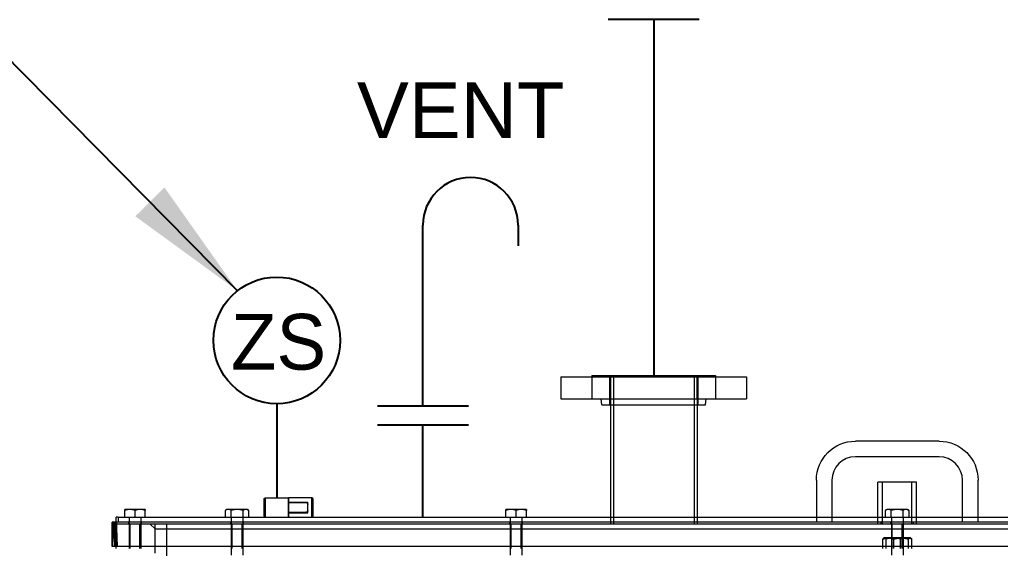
# Model space of a CAD drawing. Header units: millimetres. Extents: x 24306 to 29428, y 5751 to 9375.
# Drawn here: x 26631.5 to 26828.2, y 7655.5 to 7761.5 of the extents above; entities that cross this region are included whole.
import ezdxf

# ---------------------------------------------------------------- set-up
doc = ezdxf.new("R2010")
doc.units = ezdxf.units.MM
doc.layers.add('Equipment', color=123, linetype='Continuous')
doc.dimstyles.new('ISO-25', dxfattribs={"dimtxt": 2.5, "dimasz": 2.5, "dimexe": 1.25, "dimexo": 0.625, "dimtad": 1, "dimtxsty": 'Standard', "dimcen": 2.5, "dimadec": 0, "dimazin": 0, "dimtfac": 1, "dimtmove": 0, "dimatfit": 3, "dimfxl": 1, "dimarcsym": 0})

# ---------------------------------------------------------------- blocks, each defined once
blk = doc.blocks.new('A$Ce64cb7e9')
at = {"layer": 'Equipment', "linetype": 'Continuous', "lineweight": 0, "extrusion": (-2.220446049250313e-16, 1, 0)}
for p, q in [((124.2138772578764, 2049.876000000018), (314.7138772578764, 2049.876000000004)), ((124.2138772578764, 2049.876000000018), (124.2138772578764, 2027.524000000012)), ((155.9638772578764, 2051.400000000016), (282.9638772578764, 2051.400000000016)), ((155.9638772578764, 2051.400000000016), (155.9638772578764, 2049.876000000018)), ((156.0573405314644, 2049.876000000018), (156.0573405314644, 2027.524000000012)), ((174.1248772578692, 2051.400000000016), (174.1248772578692, 2021.428000000014)), ((175.0138772578794, 2051.400000000016), (175.0138772578794, 2021.428000000014)), ((175.1073405314673, 2049.876000000018), (175.1073405314673, 2027.524000000012)), ((178.0618772578746, 2051.400000000016), (178.0618772578746, 1899.000000000007)), ((260.8658772578783, 2051.400000000016), (260.8658772578783, 1899.000000000007)), ((263.8204139842856, 2049.876000000018), (263.8204139842856, 2027.524000000012)), ((263.9138772578735, 2051.400000000016), (263.9138772578735, 2021.428000000014)), ((264.8028772578837, 2051.400000000016), (264.8028772578837, 2021.428000000014)), ((282.8704139842885, 2049.876000000004), (282.8704139842885, 2027.524000000012)), ((282.9638772578764, 2051.400000000016), (282.9638772578764, 2049.876000000018)), ((314.7138772578764, 2049.876000000004), (314.7138772578764, 2027.524000000012)), ((124.2138772578764, 2027.524000000012), (314.7138772578764, 2027.524000000012)), ((166.2373719411407, 2021.428000000014), (165.4888772578706, 2027.524000000012)), ((272.6903825746122, 2021.428000000014), (273.4388772578677, 2027.524000000012)), ((166.2373719411407, 2021.428000000014), (272.6903825746122, 2021.428000000014)), ((175.0138772578794, 2021.428000000014), (175.0138772578794, 1906.000000000007)), ((263.9138772578735, 2021.428000000014), (263.9138772578735, 1906.000000000007)), ((512.4638772578764, 1984.000000000007), (426.4638772578764, 1984.000000000007)), ((512.4638772578764, 1968.000000000007), (426.4638772578764, 1968.000000000007)), ((386.4638772578764, 1944.000000000007), (386.4638772578764, 1901.000000000007)), ((402.4638772578764, 1944.000000000007), (402.4638772578764, 1901.000000000007)), ((536.4638772578764, 1901.000000000007), (536.4638772578764, 1944.000000000007)), ((552.4638772578764, 1901.000000000007), (552.4638772578764, 1944.000000000007)), ((469.4638772578764, 1942.000000000007), (449.7138772578764, 1942.000000000007)), ((449.7138772578764, 1906.000000000007), (449.7138772578764, 1942.000000000007)), ((454.3183772578777, 1899.000000000007), (454.3183772578777, 1942.000000000007)), ((489.2138772578764, 1942.000000000007), (469.4638772578764, 1942.000000000007)), ((484.6093772578752, 1899.000000000007), (484.6093772578752, 1942.000000000007)), ((489.2138772578764, 1906.000000000007), (489.2138772578764, 1942.000000000007)), ((-180.5361227421527, 1925.000000000007), (-179.5361227421527, 1926.000000000007)), ((-180.5361227421527, 1923.109523868239), (-180.5361227421527, 1925.000000000007)), ((-179.5361227421527, 1926.000000000007), (-179.5361227421527, 1923.899470964709)), ((-179.5361227421527, 1926.000000000007), (-155.5361227421527, 1926.000000000007)), ((-179.5361227421527, 1923.899470964709), (-179.5361227421527, 1906.000000000007)), ((-155.5361227421527, 1926.000000000007), (-155.5361227421527, 1906.000000000007)), ((-131.5361227421527, 1926.000000000007), (-155.5361227421527, 1926.000000000007)), ((-155.5361227421527, 1906.000000000007), (-155.5361227421527, 1926.000000000007)), ((-131.5361227421527, 1906.000000000007), (-131.5361227421527, 1926.000000000007)), ((-130.5361227421527, 1925.000000000007), (-131.5361227421527, 1926.000000000007)), ((-130.5361227421527, 1925.000000000007), (-130.5361227421527, 1907.000000000007)), ((-318.2861227421236, 1913.950000000012), (-323.5361227421236, 1913.950000000012)), ((-307.7861227421236, 1913.950000000012), (-318.2861227421236, 1913.950000000012)), ((-302.5361227421236, 1913.950000000012), (-307.7861227421236, 1913.950000000012)), ((-218.7010012034443, 1913.950000000019), (-220.3253568564396, 1913.012177826509)), ((-217.2942679431872, 1913.950000000019), (-218.7010012034443, 1913.950000000019)), ((-208.2010012034443, 1913.950000000019), (-217.2942679431872, 1913.950000000019)), ((-199.107734463716, 1913.950000000019), (-208.2010012034443, 1913.950000000019)), ((-197.7010012034443, 1913.950000000019), (-199.107734463716, 1913.950000000019)), ((-197.7010012034443, 1913.950000000019), (-196.0766455504636, 1913.012177826509)), ((-180.5361227421527, 1907.000000000007), (-180.5361227421527, 1923.109523868239)), ((-155.5361227421527, 1921.500000000007), (-135.5361227421527, 1921.500000000007)), ((-155.5361227421527, 1921.000000000007), (-137.5361227421527, 1921.000000000007)), ((-135.5361227421527, 1910.500000000007), (-135.5361227421527, 1921.500000000007)), ((72.96387725787645, 1913.950000000026), (67.71387725787645, 1913.950000000026)), ((83.46387725787645, 1913.950000000026), (72.96387725787645, 1913.950000000026)), ((88.71387725787645, 1913.950000000026), (83.46387725787645, 1913.950000000026)), ((458.9638772578764, 1913.950000000012), (457.3395216048957, 1913.012177826502)), ((460.3706105181336, 1913.950000000012), (458.9638772578764, 1913.950000000012)), ((469.4638772578764, 1913.950000000012), (460.3706105181336, 1913.950000000012)), ((478.5571439976047, 1913.950000000012), (469.4638772578764, 1913.950000000012)), ((479.9638772578764, 1913.950000000012), (478.5571439976047, 1913.950000000012)), ((479.9638772578764, 1913.950000000012), (481.5882329108572, 1913.012177826502)), ((-330.4792457202566, 1906.000000000007), (-332.4861819727521, 1906.000000000007)), ((-332.4861819727521, 1901.000000000007), (-332.4861819727521, 1906.000000000007)), ((-330.4792457202566, 1906.000000000007), (-330.4792457202566, 1901.000000000007)), ((-330.4792457202566, 1906.000000000007), (386.4638772578764, 1906.000000000007)), ((-323.5361227421236, 1906.000000000007), (-323.5361227421236, 1913.012177826502)), ((-319.0361227421236, 1905.400000000016), (-319.0361227421236, 1874.000000000007)), ((-313.0361227421236, 1906.000000000007), (-313.0361227421236, 1913.012177826502)), ((-307.0361227421236, 1905.400000000016), (-307.0361227421236, 1874.000000000007)), ((-302.5361227421236, 1906.000000000007), (-302.5361227421236, 1913.012177826502)), ((-220.3253568564396, 1906.000000000022), (-220.3253568564396, 1913.012177826509)), ((-214.2631790299492, 1906.000000000022), (-214.2631790299492, 1913.012177826509)), ((-214.2010012034443, 1905.400000000016), (-214.2010012034443, 1867.073637500012)), ((-202.2010012034443, 1905.400000000016), (-202.2010012034443, 1867.073637500012)), ((-202.138823376954, 1906.000000000022), (-202.138823376954, 1913.012177826509)), ((-196.0766455504636, 1906.000000000022), (-196.0766455504636, 1913.012177826509)), ((-180.5361227421527, 1907.000000000007), (-179.5361227421527, 1906.000000000007)), ((-155.5361227421527, 1911.000000000007), (-137.5361227421527, 1911.000000000007)), ((-155.5361227421527, 1910.500000000007), (-135.5361227421527, 1910.500000000007)), ((-130.5361227421527, 1907.000000000007), (-131.5361227421527, 1906.000000000007)), ((67.71387725787645, 1906.000000000022), (67.71387725787645, 1913.012177826509)), ((72.21387725787645, 1905.400000000016), (72.21387725787645, 1867.073637500027)), ((78.21387725787645, 1906.000000000022), (78.21387725787645, 1913.012177826509)), ((84.21387725787645, 1905.400000000016), (84.21387725787645, 1867.073637500027)), ((88.71387725787645, 1906.000000000022), (88.71387725787645, 1913.012177826509)), ((175.0138772578794, 1906.000000000007), (175.0138772578794, 1899.000000000007)), ((263.9138772578735, 1906.000000000007), (263.9138772578735, 1899.000000000007)), ((386.4638772578764, 1906.000000000007), (402.4638772578764, 1906.000000000007)), ((402.4638772578764, 1906.000000000007), (536.4638772578764, 1906.000000000007)), ((449.7138772578764, 1899.000000000007), (449.7138772578764, 1906.000000000007)), ((457.3395216048957, 1906.000000000007), (457.3395216048957, 1913.012177826502)), ((463.4016994313861, 1906.000000000007), (463.4016994313861, 1913.012177826502)), ((463.4638772578764, 1905.400000000016), (463.4638772578764, 1867.073637500012)), ((475.4638772578764, 1905.400000000016), (475.4638772578764, 1867.073637500012)), ((475.5260550843668, 1906.000000000007), (475.5260550843668, 1913.012177826502)), ((481.5882329108572, 1906.000000000007), (481.5882329108572, 1913.012177826502)), ((489.2138772578764, 1899.000000000007), (489.2138772578764, 1906.000000000007)), ((536.4638772578764, 1906.000000000007), (552.4638772578764, 1906.000000000007)), ((552.4638772578764, 1906.000000000007), (1269.407000236009, 1906.000000000007)), ((-334.9837593226548, 1901.000000000007), (-336.5361227421236, 1901.000000000007)), ((-336.5361227421236, 1876.000000000007), (-336.5361227421236, 1901.000000000007)), ((1273.911513838408, 1901.000000000007), (-334.9837593226548, 1901.000000000007)), ((-333.5361227421236, 1876.000000000007), (-333.5361227421236, 1901.000000000007)), ((-333.5361227421236, 1899.000000000007), (-333.5361227421236, 1901.000000000007)), ((-331.9779484537576, 1899.000000000007), (-333.5361227421236, 1899.000000000007)), ((-332.5361227421236, 1876.000000000007), (-332.5361227421236, 1899.000000000007)), ((-331.9779484537576, 1899.000000000007), (-331.9779484537576, 1901.000000000007)), ((-331.9779484537576, 1899.000000000007), (-331.9779484537576, 1901.000000000007)), ((1270.90570296951, 1899.000000000007), (-331.9779484537576, 1899.000000000007)), ((-319.5361227421236, 1899.000000000007), (-319.5361227421236, 1901.000000000007)), ((-318.0891227421234, 1874.000000000007), (-318.0891227421234, 1899.000000000007)), ((-307.9831227421237, 1874.000000000007), (-307.9831227421237, 1899.000000000007)), ((-306.5361227421236, 1899.000000000007), (-306.5361227421236, 1901.000000000007)), ((-292.5361227421236, 1894.000000000007), (-297.5361227421236, 1899.000000000007)), ((-292.5361227421236, 1894.000000000007), (-297.5361227421236, 1899.000000000007)), ((-292.5361227421236, 1894.000000000007), (-292.5361227421236, 1899.000000000007)), ((-292.5361227421236, 1869.000000000007), (-292.5361227421236, 1899.000000000007)), ((-292.5361227421236, 1894.000000000007), (1231.463877257876, 1894.000000000007)), ((-292.5361227421236, 1874.000000000007), (-292.5361227421236, 1894.000000000007)), ((-292.5361227421236, 1894.000000000007), (1231.463877257876, 1894.000000000007)), ((-280.5361227421236, 1154.000000000007), (-280.5361227421236, 1899.000000000007)), ((-214.7010012034443, 1899.000000000007), (-214.7010012034443, 1901.000000000007)), ((-213.2540012034442, 1874.000000000007), (-213.2540012034442, 1899.000000000007)), ((-203.148001203459, 1874.000000000007), (-203.148001203459, 1899.000000000007)), ((-201.7010012034443, 1899.000000000007), (-201.7010012034443, 1901.000000000007)), ((71.71387725787645, 1899.000000000007), (71.71387725787645, 1901.000000000007)), ((73.16087725787656, 1874.000000000007), (73.16087725787656, 1899.000000000007)), ((83.26687725787633, 1874.000000000007), (83.26687725787633, 1899.000000000007)), ((84.71387725787645, 1899.000000000007), (84.71387725787645, 1901.000000000007)), ((174.9638772578764, 1901.000000000007), (174.9638772578764, 1899.000000000007)), ((263.9638772578764, 1901.000000000007), (263.9638772578764, 1899.000000000007)), ((452.8138772578677, 1899.000000000007), (452.8138772578677, 1901.000000000007)), ((462.9638772578764, 1899.000000000007), (462.9638772578764, 1901.000000000007)), ((464.4108772578766, 1874.000000000007), (464.4108772578766, 1899.000000000007)), ((474.5168772578763, 1874.000000000007), (474.5168772578763, 1899.000000000007)), ((475.9638772578764, 1899.000000000007), (475.9638772578764, 1901.000000000007)), ((486.1138772578706, 1899.000000000007), (486.1138772578706, 1901.000000000007)), ((454.5866949447227, 1874.000000000022), (454.5866949447227, 1883.544228634084)), ((455.9638772578764, 1884.750000000022), (455.6293695841596, 1884.556871904555)), ((456.2902967952832, 1884.750000000022), (455.9638772578764, 1884.750000000022)), ((465.4324898024206, 1884.750000000022), (456.2902967952832, 1884.750000000022)), ((457.9938986458437, 1874.000000000022), (457.9938986458437, 1883.544228634084)), ((478.6060702650138, 1884.750000000022), (465.4324898024206, 1884.750000000022)), ((466.0566735567554, 1874.000000000022), (466.0566735567554, 1883.544228634084)), ((472.8710809589975, 1874.000000000022), (472.8710809589975, 1883.544228634084)), ((482.9638772578764, 1884.750000000022), (478.6060702650138, 1884.750000000022)), ((480.9338558698946, 1874.000000000022), (480.9338558698946, 1883.544228634084)), ((482.9638772578764, 1884.750000000022), (483.2983849315933, 1884.556871904555)), ((484.3410595710156, 1874.000000000022), (484.3410595710156, 1883.544228634084)), ((-335.7510271866777, 1876.000000000007), (-336.5361227421236, 1876.000000000007)), ((-333.956492781188, 1876.000000000007), (-335.7510271866777, 1876.000000000007)), ((1272.884247296926, 1876.000000000007), (-333.956492781188, 1876.000000000007)), ((-332.5361227421236, 1874.000000000007), (-332.5361227421236, 1876.000000000007))]:
    blk.add_line(p, q, dxfattribs=at)
at = {"layer": 'Equipment', "linetype": 'Continuous', "lineweight": 0, "extrusion": (0, 0, -1)}
for centre, radius, start, end in [((-426.4638772578764, 1944.000000000007), 39.99999999999977, 0, 90), ((-512.4638772578764, 1944.000000000007), 39.99999999999977, 90, 180), ((137.5361227421527, 1919.000000000007), 2.000000000000227, 90, 180), ((-469.4638772578764, 1886.000000000007), 802.0000000000001, 1.07167931106626, 1.428970567458464), ((319.6361227421294, 1905.400000000016), 0.5999999999996817, 90, 180), ((306.4361227421323, 1905.400000000016), 0.5999999999994543, 0, 90), ((214.8010012034501, 1905.400000000016), 0.5999999999996817, 90, 180), ((201.6010012034531, 1905.400000000016), 0.5999999999994543, 0, 90), ((137.5361227421527, 1913.000000000007), 2, 180, 270), ((-71.61387725787063, 1905.400000000016), 0.5999999999996817, 90, 180), ((-84.81387725786772, 1905.400000000016), 0.5999999999994543, 0, 90), ((-462.8638772578706, 1905.400000000016), 0.6000000000001364, 90, 180), ((-476.0638772578677, 1905.400000000016), 0.6000000000001364, 0, 90)]:
    blk.add_arc(centre, radius, start, end, dxfattribs=at)
at = {"layer": 'Equipment', "linetype": 'Continuous', "lineweight": 0}
for centre, start, end in [((426.4638772578764, 1944.000000000007), 90, 180), ((512.4638772578764, 1944.000000000007), 0, 90)]:
    blk.add_arc(centre, 24.00000000000022, start, end, dxfattribs=at)
at = {"layer": 'Equipment', "linetype": 'Continuous', "lineweight": 0, "extrusion": (0, 0, -1)}
for centre, major_axis, ratio, start_param, end_param in [((469.4638772578764, 1814.39745962157), (-3.442124022705446e-13, 1396.032950900515), 0.5773502691896258, -1.526655141058565, -1.508721730139899), ((469.4638772578764, 1987.602540378459), (3.127069548399804e-14, 1390.836798477809), 0.5773502691896253, -1.651123976110553, -1.633103133531807)]:
    blk.add_ellipse(centre, major_axis=major_axis, ratio=ratio, start_param=start_param, end_param=end_param, dxfattribs=at)
at = {"layer": 'Equipment', "linetype": 'Continuous', "lineweight": 0}
for centre, major_axis, ratio, start_param, end_param in [((469.4638772578764, 1987.602540378459), (-1.025413428386195e-13, -1396.032950900516), 0.5773502691896253, -1.508721730139899, -1.490768304894865), ((469.4638772578764, 1814.39745962157), (2.720422348435959e-13, -1390.836798477809), 0.5773502691896258, -1.633103133531807, -1.615102531353718)]:
    blk.add_ellipse(centre, major_axis=major_axis, ratio=ratio, start_param=start_param, end_param=end_param, dxfattribs=at)
for points, weights in [([(-323.5361227421236, 1913.012177826502), (-323.5361227421236, 1913.950000000012), (-323.5361227421236, 1913.950000000012)], [1.0100187493574, 1.04314139574016, 1]), ([(-318.2861227421236, 1913.950000000012), (-320.7226562216092, 1913.950000000012), (-323.5361227421236, 1913.012177826502)], [1, 1.04314139574017, 1.0100187493574]), ([(-313.0361227421236, 1913.012177826502), (-315.849589262667, 1913.950000000012), (-318.2861227421236, 1913.950000000012)], [1.0100187493574, 1.04314139574017, 1]), ([(-307.7861227421236, 1913.950000000012), (-310.2226562216092, 1913.950000000012), (-313.0361227421236, 1913.012177826502)], [1, 1.04314139574018, 1.0100187493574]), ([(-302.5361227421236, 1913.012177826502), (-305.349589262667, 1913.950000000012), (-307.7861227421236, 1913.950000000012)], [1.01001874935741, 1.04314139574019, 1]), ([(-302.5361227421236, 1913.950000000012), (-302.5361227421236, 1913.950000000012), (-302.5361227421236, 1913.012177826502)], [1, 1.04314139574017, 1.0100187493574]), ([(-217.2942679431872, 1913.950000000019), (-218.7010012034443, 1913.950000000019), (-220.3253568564396, 1913.012177826509)], [1, 1.04314139574017, 1.0100187493574]), ([(-214.2631790299492, 1913.012177826509), (-215.88753468293, 1913.950000000019), (-217.2942679431872, 1913.950000000019)], [1.0100187493574, 1.04314139574017, 1]), ([(-208.2010012034443, 1913.950000000019), (-211.0144677239732, 1913.950000000019), (-214.2631790299492, 1913.012177826509)], [1, 1.04314139574018, 1.0100187493574]), ([(-202.138823376954, 1913.012177826509), (-205.38753468293, 1913.950000000019), (-208.2010012034443, 1913.950000000019)], [1.01001874935741, 1.04314139574019, 1]), ([(-199.107734463716, 1913.950000000019), (-200.5144677239732, 1913.950000000019), (-202.138823376954, 1913.012177826509)], [1, 1.04314139574017, 1.0100187493574]), ([(-196.0766455504636, 1913.012177826509), (-197.7010012034443, 1913.950000000019), (-199.107734463716, 1913.950000000019)], [1.0100187493574, 1.04314139574017, 1]), ([(67.71387725787645, 1913.012177826509), (67.71387725787645, 1913.950000000026), (67.71387725787645, 1913.950000000026)], [1.0100187493574, 1.04314139574017, 1]), ([(72.96387725787645, 1913.950000000026), (70.52734377839079, 1913.950000000026), (67.71387725787645, 1913.012177826509)], [1, 1.04314139574018, 1.0100187493574]), ([(78.21387725787645, 1913.012177826509), (75.400410737333, 1913.950000000026), (72.96387725787645, 1913.950000000026)], [1.01001874935741, 1.04314139574019, 1]), ([(83.46387725787645, 1913.950000000026), (81.02734377839079, 1913.950000000026), (78.21387725787645, 1913.012177826509)], [1, 1.04314139574017, 1.0100187493574]), ([(88.71387725787645, 1913.012177826509), (85.900410737333, 1913.950000000026), (83.46387725787645, 1913.950000000026)], [1.0100187493574, 1.04314139574017, 1]), ([(88.71387725787645, 1913.950000000026), (88.71387725787645, 1913.950000000026), (88.71387725787645, 1913.012177826509)], [1, 1.04314139574018, 1.0100187493574]), ([(460.3706105181336, 1913.950000000012), (458.9638772578764, 1913.950000000012), (457.3395216048957, 1913.012177826502)], [1, 1.04314139574018, 1.0100187493574]), ([(463.4016994313861, 1913.012177826502), (461.7773437783908, 1913.950000000012), (460.3706105181336, 1913.950000000012)], [1.01001874935741, 1.04314139574019, 1]), ([(469.4638772578764, 1913.950000000012), (466.650410737333, 1913.950000000012), (463.4016994313861, 1913.012177826502)], [1, 1.04314139574017, 1.0100187493574]), ([(475.5260550843668, 1913.012177826502), (472.2773437783908, 1913.950000000012), (469.4638772578764, 1913.950000000012)], [1.0100187493574, 1.04314139574017, 1]), ([(478.5571439976047, 1913.950000000012), (477.150410737333, 1913.950000000012), (475.5260550843668, 1913.012177826502)], [1, 1.04314139574018, 1.0100187493574]), ([(481.5882329108572, 1913.012177826502), (479.9638772578764, 1913.950000000012), (478.5571439976047, 1913.950000000012)], [1.0100187493574, 1.04314139574017, 1]), ([(456.2902967952832, 1884.750000000022), (455.4996524249, 1884.750000000022), (454.5866949447227, 1883.544228634084)], [1, 1.04314139574017, 1.0100187493574]), ([(454.5866949447227, 1883.544228634084), (457.6600664510188, 1884.750000000022), (460.3216842507391, 1884.750000000022)], [1.0100187493574, 1.04314139574017, 1]), ([(457.9938986458437, 1883.544228634084), (457.080941165681, 1884.750000000022), (456.2902967952832, 1884.750000000022)], [1.0100187493574, 1.04314139574018, 1]), ([(465.4324898024206, 1884.750000000022), (461.9802276323026, 1884.750000000022), (457.9938986458437, 1883.544228634084)], [1, 1.04314139574018, 1.0100187493574]), ([(460.3216842507391, 1884.750000000022), (462.9833020504593, 1884.750000000022), (466.0566735567554, 1883.544228634084)], [1, 1.04314139574018, 1.0100187493574]), ([(472.8710809589975, 1883.544228634084), (468.8847519725387, 1884.750000000022), (465.4324898024206, 1884.750000000022)], [1.0100187493574, 1.04314139574017, 1]), ([(466.0566735567554, 1883.544228634084), (470.0430025432142, 1884.750000000022), (473.4952647133323, 1884.750000000022)], [1.01001874935741, 1.04314139574019, 1]), ([(478.6060702650138, 1884.750000000022), (475.9444524652936, 1884.750000000022), (472.8710809589975, 1883.544228634084)], [1, 1.04314139574019, 1.01001874935741]), ([(473.4952647133323, 1884.750000000022), (476.9475268834503, 1884.750000000022), (480.9338558698946, 1883.544228634084)], [1, 1.04314139574017, 1.0100187493574]), ([(484.3410595710156, 1883.544228634084), (481.2676880647196, 1884.750000000022), (478.6060702650138, 1884.750000000022)], [1.0100187493574, 1.04314139574018, 1]), ([(480.9338558698946, 1883.544228634084), (481.8468133500719, 1884.750000000022), (482.6374577204551, 1884.750000000022)], [1.0100187493574, 1.04314139574016, 1]), ([(482.6374577204551, 1884.750000000022), (483.4281020908529, 1884.750000000022), (484.3410595710156, 1883.544228634084)], [1, 1.04314139574019, 1.01001874935741])]:
    blk.add_rational_spline(points, weights, degree=2, dxfattribs=at)

msp = doc.modelspace()

# ---------------------------------------------------------------- linework, layer by layer
at = {"linetype": 'Continuous', "lineweight": -3}
for p, q in [((26767.78435990896, 7761.490028273573), (26749.53837603235, 7761.490028273573)), ((26703.25957090005, 7684.089824054475), (26721.50555477666, 7684.089824054475)), ((26703.25957090005, 7680.294862056046), (26721.50555477666, 7680.294862056046))]:
    msp.add_line(p, q, dxfattribs=at)
for p, q in [((26712.38256283835, 7684.089824054475), (26712.38256283835, 7720.305883928132)), ((26731.4726651113, 7720.305883928132), (26731.4726651113, 7716.133215798246)), ((26683.07543047065, 7684.526539924132), (26683.07543047065, 7665.692564673819)), ((26712.38256283835, 7661.786314673819), (26712.38256283835, 7680.294862056046))]:
    msp.add_line(p, q)
msp.add_lwpolyline([(26758.66136797065, 7761.490028273573), (26758.66136797065, 7690.184752173821), (26758.66136797065, 7690.184752173821)])
msp.add_circle((26683.07543047065, 7697.2179676059), 12.69142768177001)
msp.add_arc((26721.92761397483, 7720.305883928132), 9.545051136472466, 0, 180)

# ---------------------------------------------------------------- block references
at = {"xscale": 0.1953125, "yscale": 0.1953125, "zscale": 0.1953125}
msp.add_blockref('A$Ce64cb7e9', (26715.79732944373, 7289.520689673817), dxfattribs=at)

# ---------------------------------------------------------------- texts
at = {"insert": (26740.75414036941, 7748.90973879879), "char_height": 11.16638889376787, "attachment_point": 3}
msp.add_mtext_dynamic_manual_height_columns('{\\fArial|b0|i0|c0|p34;\\C256;VENT}', width=72.82859143821179, gutter_width=15, heights=[0], dxfattribs=at)
at = {"insert": (26692.97661072873, 7702.522542918788), "char_height": 11.16638889376787, "width": 777.1842960783658, "attachment_point": 3}
msp.add_mtext('ZS', dxfattribs=at)

# ---------------------------------------------------------------- leaders
at = {"linetype": 'Continuous', "lineweight": -3}
msp.add_leader([(26675.19956126268, 7707.170003619726), (26627.95761875821, 7755.040368234407), (26548.87171806475, 7755.040368234407)], dimstyle='ISO-25', override={"dimscale": 10, "dimtad": 0}, dxfattribs=at)

doc.saveas('drawing.dxf')
